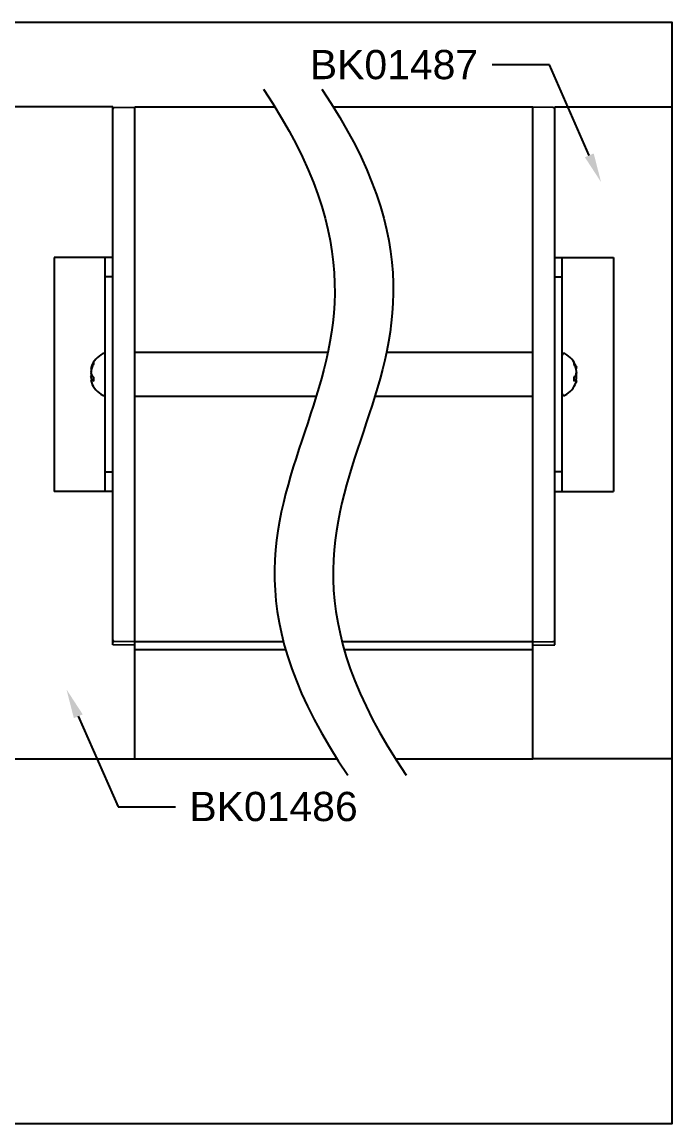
# Model space of a CAD drawing. Extents: x -0.1 to 11.1, y -7.1 to 0.
# Drawn here: x 6.93 to 11.09, y -7.06 to 0 of the extents above; entities that cross this region are included whole.
import ezdxf
from ezdxf import colors
from ezdxf.entities.mleader import LeaderData, LeaderLine
from ezdxf.math import Vec2, Vec3

# ---------------------------------------------------------------- set-up
doc = ezdxf.new("R2010")
doc.units = 0
doc.header["$LTSCALE"] = 0.5
doc.header["$MEASUREMENT"] = 0
for name, color, linetype in [('Brackets', 181, 'CONTINUOUS'), ('Dimension', 10, 'CONTINUOUS'), ('End Cap', 92, 'CONTINUOUS'), ('FAB DWG', 221, 'CONTINUOUS'), ('Hardware', 242, 'CONTINUOUS'), ('Housing', 150, 'CONTINUOUS')]:
    doc.layers.add(name, color=color, linetype=linetype)
doc.layers.add('Text-Unprinted', color=131, linetype='CONTINUOUS', plot=False)
doc.styles.add('LSAD_Standard', font='arial.ttf')

msp = doc.modelspace()

# ---------------------------------------------------------------- linework, layer by layer
at = {"layer": 'Brackets', "transparency": 16777216}
for p, q in [((7.5139, -0.5425), (6.7639, -0.5425)), ((7.5139, -0.5573), (7.5139, -0.5425)), ((10.3446, -0.5425), (11.0946, -0.5425)), ((10.3446, -0.5573), (10.3446, -0.5425)), ((11.0946, -0.5425), (11.0946, -4.7225)), ((7.1389, -1.5088), (7.1389, -3.0088)), ((7.5139, -1.5088), (7.1389, -1.5088)), ((7.4661, -3.0088), (7.4661, -1.5088)), ((10.3446, -1.5088), (10.7196, -1.5088)), ((10.3924, -3.0088), (10.3924, -1.5088)), ((10.7196, -1.5088), (10.7196, -3.0088)), ((7.5139, -1.6338), (7.4661, -1.6338)), ((10.3446, -1.6338), (10.3924, -1.6338)), ((7.4661, -2.8838), (7.5139, -2.8838)), ((10.3924, -2.8838), (10.3446, -2.8838)), ((7.5139, -3.0088), (7.1389, -3.0088)), ((10.3446, -3.0088), (10.7196, -3.0088)), ((7.5139, -3.9907), (7.5139, -3.9603)), ((7.6546, -3.9931), (7.5139, -3.9907)), ((10.204, -3.9931), (10.3446, -3.9907)), ((10.3446, -3.9907), (10.3446, -3.9603)), ((6.7639, -4.7225), (7.6546, -4.7225)), ((11.0946, -4.7225), (10.204, -4.7225))]:
    msp.add_line(p, q, dxfattribs=at)
at = {"layer": 'Dimension', "transparency": 16777216}
for points in [[(8.4788, -0.4302), (9.1406, -1.4186), (8.7488, -2.6291), (8.3373, -3.8232), (9.0188, -4.828)], [(8.8538, -0.4302), (9.5156, -1.4186), (9.1238, -2.6291), (8.7123, -3.8232), (9.3938, -4.828)]]:
    msp.add_open_spline(points, degree=3, dxfattribs=at)
at = {"layer": 'End Cap', "transparency": 16777216}
for p, q in [((7.5139, -3.9603), (7.5139, -0.5573)), ((7.5238, -0.5473), (7.6546, -0.545)), ((10.3348, -0.5473), (10.204, -0.545)), ((10.3446, -3.9603), (10.3446, -0.5573)), ((7.6546, -3.9725), (7.5238, -3.9703)), ((10.204, -3.9725), (10.3348, -3.9703))]:
    msp.add_line(p, q, dxfattribs=at)
for centre, start, end in [((7.5239, -0.5573), 91, 180), ((10.3346, -0.5573), 0, 89), ((7.5239, -3.9603), 180, 269), ((10.3346, -3.9603), 271, 0)]:
    msp.add_arc(centre, 0.01, start, end, dxfattribs=at)
at = {"layer": 'Hardware', "transparency": 16777216}
for p, q in [((7.3917, -2.1812), (7.3917, -2.1919)), ((10.4669, -2.1812), (10.4669, -2.1919)), ((7.3746, -2.2209), (7.3743, -2.2208)), ((7.3777, -2.2233), (7.3743, -2.2227)), ((7.3747, -2.2464), (7.3743, -2.2498)), ((7.3777, -2.2087), (7.3757, -2.2146)), ((7.3848, -2.2044), (7.3796, -2.2039)), ((10.4738, -2.2044), (10.479, -2.2039)), ((10.4809, -2.2087), (10.4829, -2.2146)), ((10.4809, -2.2233), (10.4843, -2.2227)), ((10.4839, -2.2464), (10.4843, -2.2498)), ((10.484, -2.2209), (10.4843, -2.2208)), ((7.3747, -2.2712), (7.3743, -2.2678)), ((7.3753, -2.2678), (7.3743, -2.2678)), ((7.3881, -2.2727), (7.3743, -2.2737)), ((7.3917, -2.2918), (7.3743, -2.2948)), ((7.3747, -2.2972), (7.3743, -2.2967)), ((7.3746, -2.2967), (7.3743, -2.2967)), ((7.3757, -2.3029), (7.3777, -2.3089)), ((7.3917, -2.2918), (7.3796, -2.2939)), ((7.3917, -2.2758), (7.3917, -2.3017)), ((10.4669, -2.2758), (10.4669, -2.3017)), ((10.4669, -2.2918), (10.479, -2.2939)), ((10.4669, -2.2918), (10.4843, -2.2948)), ((10.4705, -2.2727), (10.4843, -2.2737)), ((10.4829, -2.3029), (10.4809, -2.3089)), ((10.4833, -2.2678), (10.4843, -2.2678)), ((10.4839, -2.2712), (10.4843, -2.2678)), ((10.4839, -2.2972), (10.4843, -2.2967)), ((10.484, -2.2967), (10.4843, -2.2967))]:
    msp.add_line(p, q, dxfattribs=at)
for centre, radius, start, end in [((7.5202, -2.2588), 0.151, 117.70008, 160.62933), ((7.4953, -2.2512), 0.125, 145.92066, 157.75963), ((7.4551, -2.1348), 0.011, 0, 117.70008), ((10.4035, -2.1348), 0.011, 62.29992, 180), ((10.3384, -2.2588), 0.151, 19.37067, 62.29992), ((10.3633, -2.2512), 0.125, 22.24037, 34.07934), ((7.4468, -2.233), 0.0733, 156.61008, 171.96473), ((7.4239, -2.2294), 0.0504, 160.00382, 170.25683), ((7.5263, -2.2588), 0.1528, 163.84843, 174.403), ((7.462, -2.2316), 0.0885, 187.95109, 201.48498), ((7.4817, -2.2369), 0.1082, 186.852, 193.7112), ((7.46, -2.2855), 0.0866, 161.99645, 172.13683), ((7.4808, -2.2806), 0.1072, 168.28743, 173.16673), ((7.5169, -2.2696), 0.1473, 148.16835, 158.7752), ((10.3417, -2.2696), 0.1473, 21.2248, 31.83165), ((10.4118, -2.233), 0.0733, 8.03527, 23.38992), ((10.3323, -2.2588), 0.1528, 5.597, 16.15157), ((10.3966, -2.2316), 0.0885, 338.51502, 352.04891), ((10.3986, -2.2855), 0.0866, 7.86317, 18.00355), ((10.4347, -2.2294), 0.0504, 9.74317, 19.99618), ((10.3769, -2.2369), 0.1082, 346.2888, 353.148), ((10.3778, -2.2806), 0.1072, 6.83327, 11.71257), ((7.5264, -2.2588), 0.1528, 185.5981, 194.10035), ((6.9349, 0.2422), 2.5748, 279.82562, 279.94537), ((7.4467, -2.2846), 0.0731, 188.02775, 199.37417), ((7.4238, -2.2883), 0.0502, 189.73303, 196.99899), ((7.5202, -2.2588), 0.151, 199.37067, 242.29992), ((7.4443, -2.2092), 0.0849, 220.2882, 231.7195), ((7.414, -2.2536), 0.053, 229.55791, 245.21965), ((10.3384, -2.2588), 0.151, 297.70008, 340.62933), ((10.4143, -2.2092), 0.0849, 308.2805, 319.7118), ((10.4446, -2.2536), 0.053, 294.78035, 310.44209), ((10.9237, 0.2422), 2.5748, 260.05463, 260.17438), ((10.3322, -2.2588), 0.1528, 345.89965, 354.4019), ((10.4119, -2.2846), 0.0731, 340.62583, 351.97225), ((10.4348, -2.2883), 0.0502, 343.00101, 350.26697), ((7.4551, -2.3828), 0.011, 242.29992, 0), ((10.4035, -2.3828), 0.011, 180, 297.70008)]:
    msp.add_arc(centre, radius, start, end, dxfattribs=at)
at = {"layer": 'Housing', "transparency": 16777216}
for p, q in [((7.6546, -4.7225), (7.6546, -0.545)), ((8.5529, -0.545), (7.6546, -0.545)), ((10.204, -0.545), (8.9279, -0.545)), ((10.204, -4.7225), (10.204, -0.545)), ((8.8911, -2.1185), (7.6546, -2.1185)), ((10.204, -2.1185), (9.2661, -2.1185)), ((8.8171, -2.3991), (7.6546, -2.3991)), ((10.204, -2.3991), (9.1921, -2.3991)), ((8.6072, -3.9725), (7.6546, -3.9725)), ((7.6546, -4.0225), (8.6209, -4.0225)), ((10.204, -3.9725), (8.9822, -3.9725)), ((8.9959, -4.0225), (10.204, -4.0225)), ((7.6546, -4.7225), (8.9495, -4.7225)), ((9.3245, -4.7225), (10.204, -4.7225))]:
    msp.add_line(p, q, dxfattribs=at)
at = {"layer": 'Text-Unprinted', "ltscale": 0.5, "transparency": 16777216}
msp.add_lwpolyline([(0, 0), (11.0946, 0), (11.0946, -7.0625), (0, -7.0625)], close=True, dxfattribs=at)

# ---------------------------------------------------------------- leaders
at = {"layer": 'FAB DWG', "ltscale": 0.5, "transparency": 16777216}
ml = msp.add_multileader_mtext('Standard', dxfattribs=at)
ml.set_content('\\A1;BK01487', color=256, style='LSAD_Standard')
ml.set_leader_properties()
ml.build(insert=Vec2(0, 0))
ml.multileader.update_dxf_attribs({"text_left_attachment_type": 2, "dogleg_length": 0.36, "arrow_head_size": 0.1875})
ctx = ml.context
ctx.base_point, ctx.char_height, ctx.arrow_head_size, ctx.landing_gap_size, ctx.plane_origin = Vec3(8.717, -0.2746), 0.1875, 0.1875, 0.09, Vec3(15.3383, -17.1124)
ctx.left_attachment, ctx.text_align_type = 2, 2
notes = []
notes.append((ctx, [(0, (1, 1, 0), (10.3109, -0.2742), (-1, 0), 0.3672, [(0, [(10.6408, -1.0261)], 0, [])])]))
ctx.mtext.insert, ctx.mtext.width, ctx.mtext.defined_height, ctx.mtext.alignment, ctx.mtext.flow_direction = Vec3(9.8537, -0.1788), 2.351815, 0.6491, 3, 5
ml = msp.add_multileader_mtext('Standard', dxfattribs=at)
ml.set_content('\\A1;EP00432', color=256, style='LSAD_Standard')
ml.set_leader_properties()
ml.build(insert=Vec2(0, 0))
ml.multileader.update_dxf_attribs({"text_left_attachment_type": 2, "dogleg_length": 0.36, "arrow_head_size": 0.1875})
ctx = ml.context
ctx.base_point, ctx.char_height, ctx.arrow_head_size, ctx.landing_gap_size, ctx.plane_origin = Vec3(5.5737, -3.1183), 0.1875, 0.1875, 0.09, Vec3(2.2752, 10.4595)
ctx.left_attachment = 2
notes.append((ctx, [(0, (1, 1, 0), (5.2965, -3.1183), (1, 0), 0.2772, [(0, [(3.5374, -4.8237)], 0, [])])]))
ctx.mtext.insert, ctx.mtext.width, ctx.mtext.defined_height, ctx.mtext.flow_direction = Vec3(5.6637, -3.0225), 2.351815, 0.6491, 5
ml = msp.add_multileader_mtext('Standard', dxfattribs=at)
ml.set_content('\\A1;BK01486', color=256, style='LSAD_Standard')
ml.set_leader_properties()
ml.build(insert=Vec2(0, 0))
ml.multileader.update_dxf_attribs({"text_left_attachment_type": 2, "dogleg_length": 0.36, "arrow_head_size": 0.1875})
ctx = ml.context
ctx.base_point, ctx.char_height, ctx.arrow_head_size, ctx.landing_gap_size, ctx.plane_origin = Vec3(7.9149, -5.0296), 0.1875, 0.1875, 0.09, Vec3(5.9709, 11.8086)
ctx.left_attachment = 2
notes.append((ctx, [(0, (1, 1, 0), (7.5477, -5.0296), (1, 0), 0.3672, [(0, [(7.2178, -4.2777)], 0, [])])]))
ctx.mtext.insert, ctx.mtext.width, ctx.mtext.defined_height, ctx.mtext.flow_direction = Vec3(8.0049, -4.9339), 2.351815, 0.6491, 5
for ctx, leaders in notes:
    for number, flags, end, landing, length, lines in leaders:
        leader = LeaderData()
        leader.index, (leader.has_last_leader_line, leader.has_dogleg_vector, leader.attachment_direction) = number, flags
        leader.last_leader_point, leader.dogleg_vector, leader.dogleg_length = Vec3(end), Vec3(landing), length
        for number, points, colour, breaks in lines:
            line = LeaderLine()
            line.index, line.vertices, line.color, line.breaks = number, Vec3.list(points), colors.encode_raw_color(colour), breaks
            leader.lines.append(line)
        ctx.leaders.append(leader)

doc.saveas('drawing.dxf')
